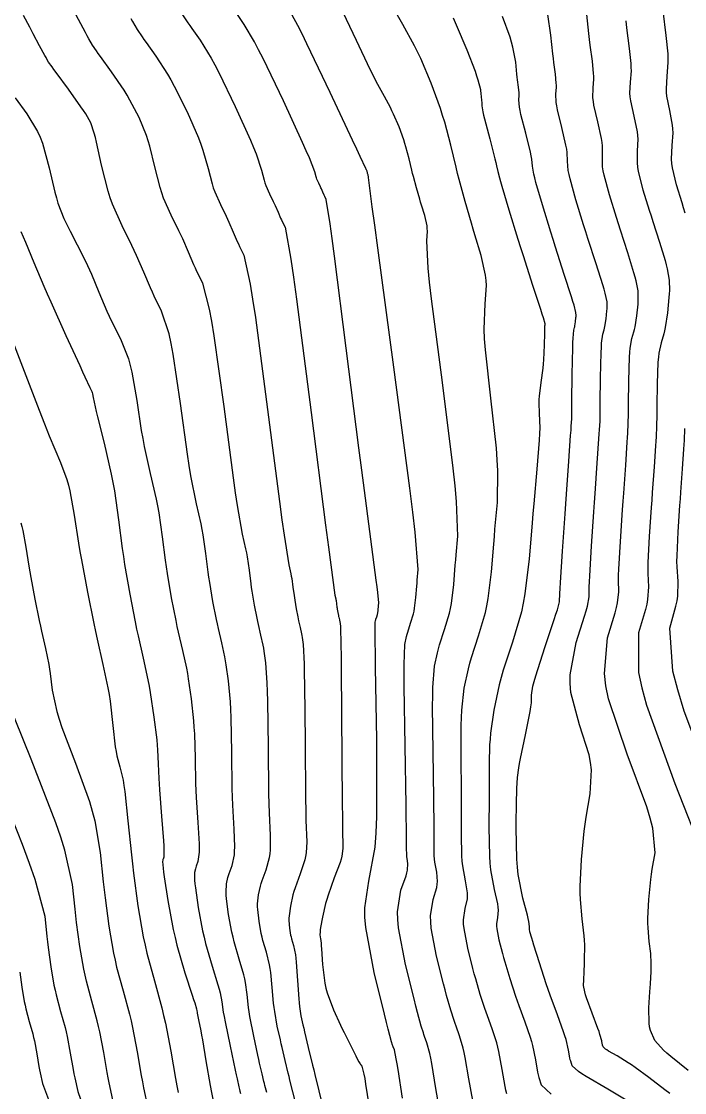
# Model space of a CAD drawing. Header units: metres. Extents: x 837117 to 838479, y 1189012 to 1191015.
# Drawn here: x 837924.45 to 837954.49, y 1189118.35 to 1189166.88 of the extents above; entities that cross this region are included whole.
import ezdxf

# ---------------------------------------------------------------- set-up
doc = ezdxf.new("R2010")
doc.units = ezdxf.units.M
doc.header["$LTSCALE"] = 0.3
doc.layers.add('COTAS 10', color=1, linetype='Continuous')
doc.layers.add('COTAS INT', color=252, linetype='Continuous')

msp = doc.modelspace()

# ---------------------------------------------------------------- linework, layer by layer
at = {"layer": 'COTAS 10'}
for points in [[(837946.442, 1189118.292), (837946.403, 1189118.455), (837946.365, 1189118.632), (837946.229, 1189119.4), (837946.08, 1189120.21), (837946.032, 1189120.414), (837945.981, 1189120.609), (837945.777, 1189121.24), (837945.56, 1189121.828), (837945.501, 1189121.996), (837945.443, 1189122.166), (837945.238, 1189122.796), (837945.029, 1189123.509), (837944.968, 1189123.732), (837944.906, 1189123.965), (837944.669, 1189124.897), (837944.503, 1189125.782), (837944.485, 1189125.986), (837944.479, 1189126.172), (837944.56, 1189126.695), (837944.659, 1189127.134), (837944.664, 1189127.267), (837944.66, 1189127.405), (837944.564, 1189127.944), (837944.441, 1189128.617), (837944.419, 1189128.838), (837944.402, 1189129.076), (837944.385, 1189130.06), (837944.393, 1189131.25), (837944.391, 1189131.616), (837944.389, 1189131.999), (837944.367, 1189133.515), (837944.37, 1189134.985), (837944.383, 1189135.339), (837944.401, 1189135.67), (837944.511, 1189136.67), (837944.697, 1189137.55), (837944.764, 1189137.805), (837944.838, 1189138.065), (837945.157, 1189139.041), (837945.468, 1189140.099), (837945.536, 1189140.41), (837945.596, 1189140.729), (837945.746, 1189141.946), (837945.846, 1189143.198), (837945.875, 1189143.538), (837945.904, 1189143.877), (837946.011, 1189145.079), (837946.033, 1189146.527), (837946.007, 1189147.021), (837945.968, 1189147.555), (837945.715, 1189149.819), (837945.467, 1189152.01), (837945.432, 1189152.498), (837945.412, 1189152.934), (837945.46, 1189154.082), (837945.518, 1189154.913), (837945.505, 1189155.15), (837945.479, 1189155.391), (837945.277, 1189156.284), (837944.993, 1189157.214), (837944.914, 1189157.477), (837944.836, 1189157.743), (837944.553, 1189158.722), (837944.281, 1189159.72), (837944.21, 1189159.997), (837944.14, 1189160.275), (837943.9, 1189161.283), (837943.626, 1189162.326), (837943.533, 1189162.627), (837943.434, 1189162.933), (837943.017, 1189164.079), (837942.538, 1189165.205), (837942.4, 1189165.499), (837942.26, 1189165.784), (837941.733, 1189166.749), (837941.262, 1189167.555)], [(837929.414, 1189167.013), (837929.49, 1189166.877), (837929.696, 1189166.522), (837929.918, 1189166.187), (837930.004, 1189166.063), (837930.101, 1189165.925), (837930.542, 1189165.312), (837931.071, 1189164.497), (837931.223, 1189164.231), (837931.378, 1189163.948), (837931.959, 1189162.783), (837932.469, 1189161.611), (837932.579, 1189161.325), (837932.676, 1189161.055), (837932.912, 1189160.216), (837933.086, 1189159.52), (837933.144, 1189159.34), (837933.206, 1189159.166), (837933.463, 1189158.583), (837933.725, 1189158.059), (837933.79, 1189157.922), (837933.852, 1189157.788), (837934.048, 1189157.336), (837934.228, 1189156.914), (837934.28, 1189156.8), (837934.332, 1189156.687), (837934.528, 1189156.29), (837934.816, 1189154.982), (837934.926, 1189154.294), (837935.05, 1189153.465), (837935.606, 1189149.299), (837936.143, 1189145.126), (837936.255, 1189144.293), (837936.35, 1189143.601), (837936.561, 1189142.267), (837936.655, 1189141.856), (837936.677, 1189141.745), (837936.696, 1189141.636), (837936.751, 1189141.252), (837936.8, 1189140.874), (837936.815, 1189140.768), (837936.832, 1189140.662), (837936.898, 1189140.274), (837936.97, 1189139.905), (837936.989, 1189139.812), (837937.009, 1189139.722), (837937.077, 1189139.426), (837937.14, 1189139.141), (837937.156, 1189139.058), (837937.171, 1189138.973), (837937.219, 1189138.648), (837937.258, 1189137.769), (837937.267, 1189137.334), (837937.276, 1189136.815), (837937.3, 1189134.252), (837937.324, 1189131.665), (837937.331, 1189131.132), (837937.34, 1189130.679), (837937.374, 1189129.704), (837937.352, 1189129.206), (837937.325, 1189129.053), (837937.288, 1189128.893), (837937.081, 1189128.261), (837936.85, 1189127.626), (837936.799, 1189127.465), (837936.753, 1189127.31), (837936.634, 1189126.801), (837936.577, 1189126.362), (837936.57, 1189126.252), (837936.567, 1189126.145), (837936.59, 1189125.8), (837936.648, 1189125.488), (837936.667, 1189125.403), (837936.688, 1189125.319), (837936.775, 1189125.02), (837936.862, 1189124.596), (837936.883, 1189124.433), (837936.903, 1189124.251), (837936.963, 1189123.429), (837937.016, 1189122.604), (837937.032, 1189122.42), (837937.049, 1189122.255), (837937.112, 1189121.822), (837937.204, 1189121.415), (837937.238, 1189121.267), (837937.276, 1189121.104), (837937.448, 1189120.39), (837937.64, 1189119.595), (837937.692, 1189119.381), (837937.744, 1189119.17), (837937.925, 1189118.431), (837938.079, 1189117.812)], [(837951.832, 1189166.905), (837951.869, 1189166.587), (837951.987, 1189165.663), (837952.058, 1189164.974), (837952.064, 1189164.803), (837952.066, 1189164.642), (837952.026, 1189164.136), (837952.005, 1189163.626), (837952.018, 1189163.463), (837952.04, 1189163.29), (837952.189, 1189162.587), (837952.338, 1189161.881), (837952.359, 1189161.707), (837952.372, 1189161.542), (837952.349, 1189161.022), (837952.341, 1189160.472), (837952.364, 1189160.287), (837952.397, 1189160.089), (837952.607, 1189159.256), (837952.892, 1189158.33), (837952.973, 1189158.073), (837953.054, 1189157.815), (837953.354, 1189156.881), (837953.607, 1189156.049), (837953.658, 1189155.855), (837953.702, 1189155.677), (837953.793, 1189155.166), (837953.804, 1189154.691), (837953.798, 1189154.535), (837953.787, 1189154.369), (837953.715, 1189153.682), (837953.611, 1189153.015), (837953.58, 1189152.861), (837953.548, 1189152.721), (837953.429, 1189152.327), (837953.326, 1189151.855), (837953.305, 1189151.665), (837953.288, 1189151.45), (837953.252, 1189150.46), (837953.24, 1189149.464), (837953.237, 1189149.244), (837953.234, 1189149.049), (837953.224, 1189148.55), (837953.202, 1189148.059), (837953.191, 1189147.869), (837953.177, 1189147.657), (837953.112, 1189146.696), (837953.031, 1189145.536), (837953.008, 1189145.198), (837952.984, 1189144.852), (837952.895, 1189143.541), (837952.832, 1189142.365), (837952.826, 1189142.105), (837952.823, 1189141.872), (837952.853, 1189141.269), (837952.82, 1189140.693), (837952.779, 1189140.478), (837952.724, 1189140.239), (837952.407, 1189139.177), (837952.411, 1189137.389), (837952.557, 1189136.692), (837952.766, 1189135.908), (837954.046, 1189132.349), (837955.389, 1189128.946)], [(837924.123, 1189152.217), (837925.258, 1189149.265), (837925.502, 1189148.645), (837925.714, 1189148.11), (837926.226, 1189146.893), (837926.51, 1189146.126), (837926.579, 1189145.875), (837926.643, 1189145.608), (837926.842, 1189144.506), (837927.038, 1189143.237), (837927.101, 1189142.865), (837927.169, 1189142.483), (837927.443, 1189141.03), (837927.733, 1189139.607), (837927.81, 1189139.245), (837927.885, 1189138.896), (837928.146, 1189137.752), (837928.368, 1189136.686), (837928.419, 1189136.386), (837928.465, 1189136.085), (837928.594, 1189134.98), (837928.703, 1189134.013), (837928.736, 1189133.798), (837928.771, 1189133.605), (837928.908, 1189133.102), (837929.054, 1189132.512), (837929.093, 1189132.266), (837929.133, 1189131.984), (837929.276, 1189130.664), (837929.432, 1189129.127), (837929.48, 1189128.708), (837929.531, 1189128.292), (837929.73, 1189126.812), (837929.973, 1189125.401), (837930.052, 1189125.029), (837930.135, 1189124.664), (837930.474, 1189123.413), (837930.813, 1189122.194), (837930.895, 1189121.849), (837930.973, 1189121.502), (837931.213, 1189120.222), (837931.427, 1189118.982), (837931.487, 1189118.66), (837931.549, 1189118.347)]]:
    msp.add_lwpolyline(points, dxfattribs=at)
at = {"layer": 'COTAS INT'}
for points in [[(837943.432, 1189117.343), (837943.222, 1189118.532), (837943.036, 1189119.668), (837942.991, 1189119.908), (837942.949, 1189120.117), (837942.822, 1189120.606), (837942.716, 1189120.893), (837942.687, 1189120.975), (837942.659, 1189121.058), (837942.559, 1189121.366), (837942.39, 1189121.985), (837942.319, 1189122.264), (837942.236, 1189122.59), (837941.848, 1189124.156), (837941.537, 1189125.81), (837941.504, 1189126.191), (837941.494, 1189126.538), (837941.645, 1189127.515), (837941.876, 1189128.163), (837941.916, 1189128.303), (837941.945, 1189128.426), (837941.961, 1189128.728), (837941.92, 1189128.952), (837941.913, 1189129.026), (837941.907, 1189129.105), (837941.902, 1189129.433), (837941.894, 1189130.362), (837941.887, 1189130.82), (837941.878, 1189131.365), (837941.828, 1189134.056), (837941.789, 1189136.744), (837941.786, 1189137.286), (837941.787, 1189137.741), (837941.822, 1189138.655), (837941.897, 1189139.011), (837941.924, 1189139.114), (837941.954, 1189139.218), (837942.083, 1189139.613), (837942.208, 1189140.04), (837942.236, 1189140.166), (837942.26, 1189140.294), (837942.321, 1189140.786), (837942.361, 1189141.291), (837942.373, 1189141.429), (837942.384, 1189141.566), (837942.428, 1189142.051), (837942.286, 1189143.749), (837942.18, 1189144.649), (837942.047, 1189145.737), (837941.325, 1189151.222), (837940.596, 1189156.618), (837940.457, 1189157.649), (837940.346, 1189158.481), (837940.172, 1189159.814), (837940.174, 1189159.84), (837940.173, 1189159.847), (837940.172, 1189159.855), (837940.166, 1189159.883), (837940.157, 1189159.912), (837940.155, 1189159.921), (837940.152, 1189159.929), (837940.143, 1189159.96), (837940.135, 1189159.991), (837940.133, 1189160), (837940.13, 1189160.009), (837940.123, 1189160.04), (837940.114, 1189160.073), (837940.111, 1189160.083), (837940.108, 1189160.092), (837940.095, 1189160.128), (837940.08, 1189160.164), (837940.076, 1189160.173), (837940.071, 1189160.182), (837940.055, 1189160.212), (837939.796, 1189160.759), (837939.639, 1189161.094), (837939.445, 1189161.508), (837938.435, 1189163.664), (837937.385, 1189165.875), (837937.165, 1189166.323), (837936.977, 1189166.701), (837936.552, 1189167.47)], [(837954.656, 1189119.354), (837953.869, 1189119.982), (837953.695, 1189120.134), (837953.541, 1189120.276), (837953.147, 1189120.714), (837952.942, 1189121.169), (837952.907, 1189121.322), (837952.883, 1189121.488), (837952.876, 1189122.188), (837952.926, 1189122.915), (837952.937, 1189123.097), (837952.948, 1189123.272), (837952.976, 1189123.837), (837952.976, 1189124.356), (837952.969, 1189124.502), (837952.958, 1189124.649), (837952.894, 1189125.19), (837952.839, 1189125.817), (837952.835, 1189126.019), (837952.835, 1189126.232), (837952.876, 1189127.105), (837952.963, 1189128.008), (837952.992, 1189128.241), (837953.024, 1189128.466), (837953.157, 1189129.218), (837953.053, 1189130.33), (837952.935, 1189130.782), (837952.777, 1189131.298), (837951.886, 1189133.683), (837951.053, 1189136.193), (837950.932, 1189136.786), (837950.859, 1189137.336), (837950.994, 1189138.956), (837951.345, 1189140.087), (837951.408, 1189140.328), (837951.457, 1189140.538), (837951.511, 1189141.039), (837951.497, 1189141.57), (837951.503, 1189141.8), (837951.513, 1189142.065), (837951.586, 1189143.323), (837951.684, 1189144.761), (837951.71, 1189145.14), (837951.736, 1189145.511), (837951.825, 1189146.784), (837951.896, 1189147.814), (837951.91, 1189148.032), (837951.921, 1189148.221), (837951.943, 1189148.661), (837951.951, 1189149.11), (837951.954, 1189149.305), (837951.957, 1189149.531), (837951.97, 1189150.601), (837952.001, 1189151.667), (837952.015, 1189151.89), (837952.031, 1189152.083), (837952.11, 1189152.518), (837952.201, 1189152.817), (837952.225, 1189152.923), (837952.248, 1189153.04), (837952.328, 1189153.547), (837952.383, 1189154.069), (837952.391, 1189154.195), (837952.395, 1189154.313), (837952.387, 1189154.674), (837952.297, 1189155.126), (837952.251, 1189155.301), (837952.195, 1189155.499), (837951.918, 1189156.394), (837951.585, 1189157.429), (837951.495, 1189157.715), (837951.406, 1189158), (837951.089, 1189159.027), (837950.851, 1189159.92), (837950.811, 1189160.121), (837950.782, 1189160.302), (837950.77, 1189160.789), (837950.774, 1189161.241), (837950.756, 1189161.401), (837950.728, 1189161.576), (837950.558, 1189162.33), (837950.387, 1189163.084), (837950.36, 1189163.258), (837950.341, 1189163.417), (837950.345, 1189163.868), (837950.377, 1189164.269), (837950.376, 1189164.396), (837950.37, 1189164.53), (837950.315, 1189165.076), (837950.221, 1189165.806), (837950.192, 1189166.057), (837950.162, 1189166.329), (837950.041, 1189167.489)], [(837935.562, 1189118.346), (837935.483, 1189118.669), (837935.46, 1189118.761), (837935.437, 1189118.854), (837935.353, 1189119.201), (837935.243, 1189119.679), (837935.204, 1189119.854), (837935.161, 1189120.049), (837934.974, 1189120.907), (837934.8, 1189121.792), (837934.764, 1189122.003), (837934.734, 1189122.2), (837934.671, 1189122.787), (837934.601, 1189123.332), (837934.566, 1189123.502), (837934.525, 1189123.681), (837934.318, 1189124.395), (837934.092, 1189125.173), (837934.038, 1189125.392), (837933.988, 1189125.613), (837933.838, 1189126.423), (837933.746, 1189127.135), (837933.732, 1189127.294), (837933.724, 1189127.436), (837933.737, 1189127.81), (837933.805, 1189128.099), (837933.831, 1189128.187), (837933.86, 1189128.278), (837933.991, 1189128.638), (837934.098, 1189129.124), (837934.111, 1189129.295), (837934.119, 1189129.482), (837934.088, 1189130.289), (837934.025, 1189131.374), (837934.012, 1189131.736), (837934.001, 1189132.124), (837933.977, 1189133.751), (837933.948, 1189135.346), (837933.935, 1189135.714), (837933.918, 1189136.051), (837933.838, 1189137.004), (837933.731, 1189137.723), (837933.697, 1189137.912), (837933.663, 1189138.097), (837933.523, 1189138.728), (837933.372, 1189139.383), (837933.329, 1189139.583), (837933.286, 1189139.79), (837933.127, 1189140.606), (837932.98, 1189141.466), (837932.943, 1189141.702), (837932.909, 1189141.936), (837932.802, 1189142.774), (837932.68, 1189143.625), (837932.636, 1189143.867), (837932.588, 1189144.112), (837932.381, 1189145.024), (837932.126, 1189146.287), (837932.049, 1189146.755), (837931.969, 1189147.273), (837931.656, 1189149.57), (837931.323, 1189151.812), (837931.23, 1189152.297), (837931.137, 1189152.721), (837930.8, 1189153.762), (837930.47, 1189154.43), (837930.382, 1189154.619), (837930.295, 1189154.811), (837929.992, 1189155.52), (837929.662, 1189156.281), (837929.558, 1189156.505), (837929.448, 1189156.736), (837929.008, 1189157.617), (837928.576, 1189158.598), (837928.472, 1189158.891), (837928.375, 1189159.193), (837928.082, 1189160.363), (837927.856, 1189161.407), (837927.802, 1189161.63), (837927.751, 1189161.824), (837927.599, 1189162.286), (837927.364, 1189162.689), (837927.261, 1189162.845), (837927.142, 1189163.02), (837926.578, 1189163.815), (837926.032, 1189164.563), (837925.926, 1189164.708), (837925.839, 1189164.828), (837925.685, 1189165.037), (837925.605, 1189165.173), (837925.565, 1189165.245), (837925.517, 1189165.333), (837925.277, 1189165.779), (837924.987, 1189166.322), (837924.827, 1189166.621), (837924.539, 1189167.159)], [(837936.881, 1189117.857), (837936.743, 1189118.388), (837936.613, 1189118.919), (837936.576, 1189119.071), (837936.539, 1189119.224), (837936.4, 1189119.796), (837936.26, 1189120.392), (837936.221, 1189120.561), (837936.182, 1189120.732), (837936.043, 1189121.364), (837935.924, 1189122.024), (837935.898, 1189122.211), (837935.875, 1189122.402), (837935.817, 1189123.108), (837935.752, 1189123.792), (837935.725, 1189123.968), (837935.693, 1189124.138), (837935.546, 1189124.707), (837935.39, 1189125.246), (837935.352, 1189125.398), (837935.318, 1189125.551), (837935.214, 1189126.112), (837935.157, 1189126.64), (837935.151, 1189126.773), (837935.151, 1189126.899), (837935.186, 1189127.306), (837935.279, 1189127.704), (837935.315, 1189127.826), (837935.355, 1189127.952), (837935.536, 1189128.449), (837935.693, 1189129.008), (837935.718, 1189129.174), (837935.735, 1189129.344), (837935.731, 1189129.997), (837935.682, 1189131.026), (837935.672, 1189131.434), (837935.662, 1189131.894), (837935.639, 1189134.001), (837935.612, 1189136.081), (837935.601, 1189136.524), (837935.588, 1189136.91), (837935.529, 1189137.826), (837935.451, 1189138.348), (837935.427, 1189138.485), (837935.401, 1189138.619), (837935.3, 1189139.077), (837935.19, 1189139.553), (837935.159, 1189139.697), (837935.128, 1189139.848), (837935.013, 1189140.44), (837934.906, 1189141.064), (837934.879, 1189141.235), (837934.854, 1189141.405), (837934.777, 1189142.013), (837934.688, 1189142.63), (837934.656, 1189142.806), (837934.622, 1189142.984), (837934.471, 1189143.646), (837934.238, 1189144.944), (837934.152, 1189145.524), (837934.056, 1189146.199), (837933.631, 1189149.434), (837933.186, 1189152.639), (837933.078, 1189153.295), (837932.977, 1189153.852), (837932.664, 1189155.026), (837932.401, 1189155.559), (837932.331, 1189155.71), (837932.261, 1189155.862), (837932.02, 1189156.428), (837931.757, 1189157.035), (837931.674, 1189157.214), (837931.587, 1189157.397), (837931.235, 1189158.1), (837930.891, 1189158.882), (837930.808, 1189159.116), (837930.731, 1189159.357), (837930.497, 1189160.29), (837930.266, 1189161.231), (837930.191, 1189161.477), (837930.11, 1189161.718), (837929.779, 1189162.535), (837929.368, 1189163.323), (837929.237, 1189163.545), (837929.099, 1189163.769), (837928.539, 1189164.592), (837928.036, 1189165.287), (837927.933, 1189165.43), (837927.847, 1189165.551), (837927.668, 1189165.812), (837927.509, 1189166.093), (837927.436, 1189166.228), (837927.35, 1189166.386), (837926.932, 1189167.163)], [(837931.724, 1189167.233), (837931.989, 1189166.823), (837932.075, 1189166.696), (837932.167, 1189166.562), (837932.546, 1189166.031), (837933.043, 1189165.224), (837933.209, 1189164.917), (837933.388, 1189164.574), (837934.139, 1189163.031), (837934.828, 1189161.505), (837934.968, 1189161.173), (837935.085, 1189160.879), (837935.327, 1189160.142), (837935.442, 1189159.684), (837935.48, 1189159.565), (837935.521, 1189159.45), (837935.69, 1189159.066), (837935.863, 1189158.72), (837935.906, 1189158.63), (837935.946, 1189158.542), (837936.076, 1189158.243), (837936.195, 1189157.965), (837936.229, 1189157.89), (837936.263, 1189157.816), (837936.393, 1189157.554), (837936.656, 1189156.112), (837936.774, 1189155.293), (837936.913, 1189154.292), (837937.58, 1189149.163), (837938.23, 1189144.052), (837938.357, 1189143.063), (837938.462, 1189142.258), (837938.652, 1189140.889), (837938.688, 1189140.728), (837938.697, 1189140.684), (837938.705, 1189140.641), (837938.726, 1189140.491), (837938.745, 1189140.343), (837938.751, 1189140.301), (837938.758, 1189140.259), (837938.784, 1189140.107), (837938.812, 1189139.963), (837938.82, 1189139.926), (837938.827, 1189139.891), (837938.854, 1189139.775), (837938.879, 1189139.663), (837938.885, 1189139.631), (837938.891, 1189139.597), (837938.91, 1189139.47), (837938.928, 1189138.628), (837938.934, 1189138.144), (837938.94, 1189137.55), (837938.985, 1189131.435), (837938.991, 1189130.83), (837938.997, 1189130.331), (837939.017, 1189129.412), (837938.968, 1189129.068), (837938.931, 1189128.932), (837938.884, 1189128.778), (837938.626, 1189128.073), (837938.345, 1189127.301), (837938.283, 1189127.104), (837938.227, 1189126.915), (837938.083, 1189126.296), (837938.003, 1189125.826), (837937.989, 1189125.73), (837937.978, 1189125.65), (837937.966, 1189125.488), (837937.978, 1189125.426), (837937.981, 1189125.409), (837937.986, 1189125.392), (837938.003, 1189125.332), (837938.027, 1189125.115), (837938.036, 1189124.999), (837938.046, 1189124.859), (837938.087, 1189124.15), (837938.191, 1189123.309), (837938.24, 1189123.084), (837938.298, 1189122.864), (837938.582, 1189122.098), (837938.905, 1189121.406), (837938.988, 1189121.232), (837939.069, 1189121.066), (837939.337, 1189120.526), (837939.55, 1189120.109), (837939.596, 1189120.02), (837939.636, 1189119.941), (837939.734, 1189119.75), (837939.793, 1189119.647), (837939.808, 1189119.623), (837939.823, 1189119.602), (837939.875, 1189119.542), (837939.963, 1189119.188), (837940.001, 1189118.981), (837940.045, 1189118.727), (837940.253, 1189117.413)], [(837941.719, 1189118.099), (837941.514, 1189119.397), (837941.471, 1189119.656), (837941.433, 1189119.872), (837941.345, 1189120.289), (837941.294, 1189120.426), (837941.28, 1189120.465), (837941.267, 1189120.504), (837941.219, 1189120.651), (837941.071, 1189121.223), (837940.994, 1189121.53), (837940.901, 1189121.903), (837940.437, 1189123.786), (837940.055, 1189125.824), (837940.014, 1189126.293), (837940.001, 1189126.721), (837940.188, 1189127.925), (837940.47, 1189129.476), (837940.517, 1189130.123), (837940.55, 1189130.864), (837940.559, 1189134.326), (837940.498, 1189137.623), (837940.488, 1189138.26), (837940.481, 1189138.777), (837940.477, 1189139.648), (837940.497, 1189139.741), (837940.504, 1189139.768), (837940.512, 1189139.795), (837940.546, 1189139.899), (837940.579, 1189140.01), (837940.586, 1189140.043), (837940.592, 1189140.077), (837940.608, 1189140.206), (837940.625, 1189140.41), (837940.636, 1189140.537), (837940.596, 1189141.007), (837940.566, 1189141.258), (837940.528, 1189141.563), (837939.993, 1189145.623), (837939.874, 1189146.548), (837939.742, 1189147.57), (837939.169, 1189152.082), (837938.634, 1189156.249), (837938.526, 1189157.055), (837938.436, 1189157.71), (837938.257, 1189158.818), (837938.194, 1189158.945), (837938.178, 1189158.981), (837938.161, 1189159.017), (837938.104, 1189159.151), (837938.041, 1189159.295), (837938.022, 1189159.338), (837938.001, 1189159.382), (837937.917, 1189159.549), (837937.836, 1189159.734), (837937.816, 1189159.79), (837937.797, 1189159.847), (837937.742, 1189160.069), (837937.495, 1189160.703), (837937.356, 1189161.02), (837937.187, 1189161.399), (837936.319, 1189163.279), (837935.398, 1189165.199), (837935.195, 1189165.603), (837935.015, 1189165.952), (837934.549, 1189166.751), (837934.233, 1189167.2)], [(837944.898, 1189117.988), (837944.726, 1189118.966), (837944.558, 1189119.939), (837944.512, 1189120.161), (837944.465, 1189120.363), (837944.3, 1189120.923), (837944.138, 1189121.361), (837944.094, 1189121.485), (837944.051, 1189121.612), (837943.899, 1189122.081), (837943.71, 1189122.747), (837943.643, 1189122.998), (837943.571, 1189123.278), (837943.258, 1189124.527), (837943.02, 1189125.796), (837942.994, 1189126.088), (837942.986, 1189126.355), (837943.103, 1189127.105), (837943.268, 1189127.649), (837943.29, 1189127.785), (837943.302, 1189127.916), (837943.263, 1189128.336), (837943.181, 1189128.785), (837943.166, 1189128.932), (837943.155, 1189129.09), (837943.143, 1189129.747), (837943.143, 1189130.806), (837943.139, 1189131.218), (837943.133, 1189131.682), (837943.097, 1189133.786), (837943.079, 1189135.865), (837943.084, 1189136.313), (837943.094, 1189136.705), (837943.166, 1189137.663), (837943.297, 1189138.281), (837943.344, 1189138.459), (837943.396, 1189138.641), (837943.62, 1189139.327), (837943.838, 1189140.07), (837943.886, 1189140.288), (837943.928, 1189140.512), (837944.033, 1189141.366), (837944.104, 1189142.244), (837944.124, 1189142.484), (837944.144, 1189142.721), (837944.22, 1189143.565), (837944.159, 1189145.138), (837944.094, 1189145.835), (837944.007, 1189146.646), (837943.52, 1189150.52), (837943.032, 1189154.314), (837942.945, 1189155.074), (837942.879, 1189155.707), (837942.816, 1189156.948), (837942.846, 1189157.376), (837942.839, 1189157.499), (837942.826, 1189157.623), (837942.722, 1189158.084), (837942.575, 1189158.563), (837942.534, 1189158.699), (837942.494, 1189158.836), (837942.348, 1189159.341), (837942.208, 1189159.855), (837942.171, 1189159.999), (837942.135, 1189160.142), (837942.012, 1189160.662), (837941.87, 1189161.2), (837941.822, 1189161.355), (837941.771, 1189161.512), (837941.556, 1189162.103), (837941.309, 1189162.684), (837941.238, 1189162.836), (837941.166, 1189162.983), (837940.894, 1189163.481), (837940.529, 1189164.157), (837940.398, 1189164.417), (837940.254, 1189164.709), (837939.627, 1189166.024), (837939.029, 1189167.282)], [(837944.004, 1189167.04), (837944.151, 1189166.73), (837944.635, 1189165.598), (837945.001, 1189164.63), (837945.073, 1189164.423), (837945.132, 1189164.242), (837945.242, 1189163.805), (837945.266, 1189163.569), (837945.273, 1189163.513), (837945.279, 1189163.462), (837945.298, 1189163.313), (837945.309, 1189163.201), (837945.31, 1189163.174), (837945.31, 1189163.148), (837945.304, 1189163.066), (837945.352, 1189162.791), (837945.386, 1189162.643), (837945.43, 1189162.464), (837945.665, 1189161.56), (837945.9, 1189160.66), (837945.944, 1189160.485), (837945.98, 1189160.341), (837946.031, 1189160.089), (837946.104, 1189159.794), (837946.153, 1189159.624), (837946.213, 1189159.415), (837946.536, 1189158.34), (837946.945, 1189157.01), (837947.06, 1189156.641), (837947.177, 1189156.271), (837947.608, 1189154.931), (837947.96, 1189153.848), (837948.027, 1189153.64), (837948.081, 1189153.472), (837948.168, 1189153.196), (837948.168, 1189153.167), (837948.165, 1189153.141), (837948.161, 1189153.116), (837948.16, 1189153.11), (837948.159, 1189153.105), (837948.154, 1189153.09), (837948.149, 1189152.95), (837948.147, 1189152.865), (837948.146, 1189152.76), (837948.138, 1189152.217), (837948.109, 1189151.547), (837948.094, 1189151.362), (837948.075, 1189151.178), (837947.981, 1189150.517), (837947.9, 1189149.902), (837947.889, 1189149.747), (837947.884, 1189149.599), (837947.909, 1189149.117), (837947.929, 1189148.463), (837947.921, 1189148.206), (837947.906, 1189147.916), (837947.803, 1189146.592), (837947.664, 1189145.032), (837947.626, 1189144.593), (837947.589, 1189144.151), (837947.458, 1189142.526), (837947.263, 1189140.946), (837947.186, 1189140.532), (837947.098, 1189140.129), (837946.694, 1189138.755), (837946.279, 1189137.488), (837946.184, 1189137.151), (837946.097, 1189136.82), (837945.855, 1189135.678), (837945.708, 1189134.634), (837945.681, 1189134.365), (837945.66, 1189134.106), (837945.636, 1189133.245), (837945.644, 1189132.316), (837945.644, 1189132.015), (837945.642, 1189131.694), (837945.627, 1189130.373), (837945.649, 1189129.061), (837945.672, 1189128.745), (837945.701, 1189128.449), (837945.866, 1189127.553), (837946.017, 1189126.894), (837946.038, 1189126.749), (837946.05, 1189126.619), (837946.018, 1189126.285), (837945.972, 1189125.989), (837945.975, 1189125.884), (837945.985, 1189125.768), (837946.079, 1189125.267), (837946.24, 1189124.653), (837946.293, 1189124.466), (837946.349, 1189124.272), (837946.578, 1189123.511), (837946.835, 1189122.719), (837946.908, 1189122.506), (837946.982, 1189122.296), (837947.255, 1189121.558), (837947.498, 1189120.855), (837947.552, 1189120.666), (837947.601, 1189120.481), (837947.733, 1189119.833), (837947.831, 1189119.276), (837947.859, 1189119.147), (837947.887, 1189119.03), (837947.992, 1189118.698), (837948.455, 1189118.28)], [(837952.298, 1189117.728), (837951.011, 1189118.51), (837950.036, 1189119.073), (837949.844, 1189119.195), (837949.686, 1189119.301), (837949.398, 1189119.56), (837949.333, 1189119.767), (837949.315, 1189119.84), (837949.298, 1189119.92), (837949.237, 1189120.267), (837949.123, 1189120.752), (837949.072, 1189120.919), (837949.014, 1189121.1), (837948.732, 1189121.875), (837948.404, 1189122.764), (837948.315, 1189123.017), (837948.227, 1189123.273), (837947.918, 1189124.226), (837947.668, 1189125.034), (837947.618, 1189125.2), (837947.575, 1189125.34), (837947.49, 1189125.637), (837947.468, 1189125.754), (837947.465, 1189125.781), (837947.465, 1189125.806), (837947.475, 1189125.875), (837947.441, 1189126.105), (837947.412, 1189126.231), (837947.374, 1189126.384), (837947.167, 1189127.161), (837946.961, 1189128.23), (837946.924, 1189128.566), (837946.895, 1189128.921), (837946.863, 1189130.349), (837946.886, 1189131.637), (837946.892, 1189131.904), (837946.898, 1189132.131), (837946.917, 1189132.627), (837946.985, 1189133.07), (837947.021, 1189133.264), (837947.065, 1189133.49), (837947.286, 1189134.563), (837947.493, 1189135.613), (837947.529, 1189135.825), (837947.554, 1189136.002), (837947.565, 1189136.353), (837947.626, 1189136.762), (837947.683, 1189136.974), (837947.757, 1189137.23), (837948.168, 1189138.513), (837948.587, 1189139.782), (837948.667, 1189140.029), (837948.73, 1189140.23), (837948.827, 1189140.579), (837948.844, 1189140.965), (837948.858, 1189141.189), (837948.875, 1189141.465), (837948.969, 1189142.887), (837949.084, 1189144.579), (837949.115, 1189145.025), (837949.145, 1189145.462), (837949.25, 1189146.96), (837949.332, 1189148.128), (837949.348, 1189148.357), (837949.36, 1189148.544), (837949.382, 1189148.882), (837949.387, 1189149.232), (837949.389, 1189149.427), (837949.392, 1189149.666), (837949.406, 1189150.882), (837949.427, 1189152.101), (837949.434, 1189152.341), (837949.442, 1189152.538), (837949.473, 1189152.9), (837949.506, 1189153.009), (837949.515, 1189153.048), (837949.524, 1189153.091), (837949.553, 1189153.276), (837949.573, 1189153.467), (837949.576, 1189153.513), (837949.577, 1189153.557), (837949.574, 1189153.689), (837949.486, 1189154.023), (837949.435, 1189154.194), (837949.371, 1189154.398), (837949.044, 1189155.419), (837948.647, 1189156.657), (837948.539, 1189156.999), (837948.432, 1189157.34), (837948.053, 1189158.569), (837947.759, 1189159.583), (837947.705, 1189159.789), (837947.663, 1189159.963), (837947.611, 1189160.322), (837947.578, 1189160.641), (837947.548, 1189160.79), (837947.509, 1189160.965), (837947.296, 1189161.816), (837947.082, 1189162.671), (837947.044, 1189162.848), (837947.015, 1189163), (837946.984, 1189163.333), (837946.999, 1189163.521), (837946.999, 1189163.581), (837946.996, 1189163.644), (837946.97, 1189163.9), (837946.926, 1189164.243), (837946.913, 1189164.361), (837946.898, 1189164.489), (837946.841, 1189165.033), (837946.713, 1189165.723), (837946.655, 1189165.942), (837946.585, 1189166.174), (837946.25, 1189167.113)], [(837953.821, 1189118.309), (837953.596, 1189118.481), (837952.871, 1189119.036), (837952.253, 1189119.493), (837952.094, 1189119.602), (837951.942, 1189119.704), (837951.436, 1189120.011), (837951.053, 1189120.232), (837950.978, 1189120.28), (837950.916, 1189120.322), (837950.803, 1189120.423), (837950.778, 1189120.504), (837950.771, 1189120.533), (837950.764, 1189120.564), (837950.74, 1189120.7), (837950.659, 1189120.985), (837950.616, 1189121.11), (837950.565, 1189121.255), (837950.305, 1189121.947), (837950.051, 1189122.639), (837950.004, 1189122.784), (837949.967, 1189122.91), (837949.913, 1189123.195), (837949.928, 1189123.46), (837949.934, 1189123.573), (837949.94, 1189123.702), (837949.966, 1189124.313), (837949.967, 1189125.044), (837949.956, 1189125.25), (837949.941, 1189125.457), (837949.851, 1189126.219), (837949.774, 1189127.101), (837949.768, 1189127.385), (837949.768, 1189127.686), (837949.825, 1189128.915), (837949.947, 1189130.187), (837949.989, 1189130.515), (837950.033, 1189130.832), (837950.222, 1189131.89), (837950.273, 1189132.971), (837950.232, 1189133.304), (837950.166, 1189133.65), (837949.726, 1189135.018), (837949.339, 1189136.477), (837949.307, 1189136.88), (837949.308, 1189137.283), (837949.581, 1189138.735), (837949.966, 1189139.935), (837950.038, 1189140.179), (837950.094, 1189140.384), (837950.169, 1189140.809), (837950.171, 1189141.267), (837950.18, 1189141.495), (837950.194, 1189141.765), (837950.277, 1189143.105), (837950.384, 1189144.67), (837950.412, 1189145.083), (837950.44, 1189145.487), (837950.537, 1189146.872), (837950.614, 1189147.971), (837950.629, 1189148.194), (837950.641, 1189148.383), (837950.663, 1189148.771), (837950.669, 1189149.171), (837950.672, 1189149.366), (837950.675, 1189149.598), (837950.688, 1189150.741), (837950.714, 1189151.884), (837950.725, 1189152.116), (837950.736, 1189152.311), (837950.792, 1189152.709), (837950.854, 1189152.913), (837950.87, 1189152.986), (837950.886, 1189153.065), (837950.94, 1189153.412), (837950.978, 1189153.768), (837950.983, 1189153.854), (837950.986, 1189153.935), (837950.98, 1189154.181), (837950.892, 1189154.574), (837950.843, 1189154.747), (837950.783, 1189154.948), (837950.481, 1189155.906), (837950.116, 1189157.043), (837950.017, 1189157.357), (837949.919, 1189157.67), (837949.571, 1189158.798), (837949.305, 1189159.752), (837949.258, 1189159.955), (837949.223, 1189160.133), (837949.19, 1189160.556), (837949.176, 1189160.941), (837949.152, 1189161.096), (837949.119, 1189161.271), (837948.927, 1189162.073), (837948.735, 1189162.877), (837948.702, 1189163.053), (837948.678, 1189163.209), (837948.665, 1189163.601), (837948.688, 1189163.895), (837948.687, 1189163.989), (837948.683, 1189164.087), (837948.642, 1189164.488), (837948.574, 1189165.024), (837948.552, 1189165.209), (837948.53, 1189165.409), (837948.441, 1189166.261), (837948.295, 1189167.204)], [(837954.524, 1189158.201), (837954.451, 1189158.431), (837954.379, 1189158.66), (837954.125, 1189159.485), (837953.943, 1189160.257), (837953.917, 1189160.453), (837953.901, 1189160.641), (837953.929, 1189161.255), (837953.971, 1189161.842), (837953.963, 1189162.012), (837953.947, 1189162.186), (837953.82, 1189162.843), (837953.692, 1189163.497), (837953.676, 1189163.668), (837953.668, 1189163.835), (837953.706, 1189164.403), (837953.755, 1189165.016), (837953.753, 1189165.211), (837953.745, 1189165.417), (837953.659, 1189166.251), (837953.516, 1189167.368)], [(837924.173, 1189163.417), (837924.695, 1189162.703), (837925.184, 1189161.902), (837925.298, 1189161.644), (837925.404, 1189161.37), (837925.709, 1189160.249), (837925.962, 1189159.152), (837926.034, 1189158.893), (837926.107, 1189158.653), (837926.38, 1189157.951), (837926.665, 1189157.374), (837926.745, 1189157.214), (837926.826, 1189157.053), (837927.125, 1189156.469), (837927.438, 1189155.828), (837927.528, 1189155.631), (837927.62, 1189155.425), (837927.964, 1189154.612), (837928.328, 1189153.759), (837928.433, 1189153.529), (837928.539, 1189153.301), (837928.936, 1189152.498), (837929.298, 1189151.591), (837929.382, 1189151.298), (837929.459, 1189150.986), (837929.681, 1189149.705), (837929.882, 1189148.347), (837929.946, 1189147.985), (837930.014, 1189147.63), (837930.29, 1189146.402), (837930.555, 1189145.241), (837930.616, 1189144.928), (837930.671, 1189144.619), (837930.827, 1189143.535), (837930.964, 1189142.468), (837931.007, 1189142.169), (837931.054, 1189141.869), (837931.242, 1189140.772), (837931.444, 1189139.733), (837931.499, 1189139.469), (837931.553, 1189139.214), (837931.747, 1189138.38), (837931.924, 1189137.575), (837931.968, 1189137.34), (837932.011, 1189137.099), (837932.148, 1189136.183), (837932.248, 1189135.192), (837932.268, 1189134.904), (837932.285, 1189134.611), (837932.315, 1189133.501), (837932.339, 1189132.354), (837932.352, 1189132.037), (837932.367, 1189131.721), (837932.444, 1189130.581), (837932.502, 1189129.619), (837932.505, 1189129.415), (837932.502, 1189129.239), (837932.445, 1189128.826), (837932.365, 1189128.604), (837932.347, 1189128.547), (837932.331, 1189128.493), (837932.289, 1189128.315), (837932.298, 1189127.973), (837932.314, 1189127.815), (837932.335, 1189127.63), (837932.461, 1189126.735), (837932.658, 1189125.675), (837932.723, 1189125.387), (837932.794, 1189125.1), (837933.089, 1189124.082), (837933.356, 1189123.224), (837933.408, 1189123.037), (837933.45, 1189122.873), (837933.526, 1189122.466), (837933.593, 1189121.997), (837933.63, 1189121.795), (837933.675, 1189121.56), (837933.905, 1189120.45), (837934.139, 1189119.366), (837934.186, 1189119.148), (837934.226, 1189118.966), (837934.306, 1189118.607), (837934.336, 1189118.484), (837934.352, 1189118.418), (837934.38, 1189118.303)], [(837924.425, 1189157.358), (837924.532, 1189157.119), (837924.639, 1189156.876), (837925.021, 1189155.967), (837925.473, 1189154.893), (837925.624, 1189154.545), (837925.787, 1189154.176), (837926.467, 1189152.659), (837927.093, 1189151.288), (837927.22, 1189151.011), (837927.328, 1189150.777), (837927.554, 1189150.301), (837927.637, 1189150.116), (837927.655, 1189150.066), (837927.67, 1189150.016), (837927.706, 1189149.841), (837927.795, 1189149.42), (837927.844, 1189149.216), (837927.902, 1189148.974), (837928.2, 1189147.78), (837928.522, 1189146.369), (837928.596, 1189145.989), (837928.663, 1189145.613), (837928.852, 1189144.297), (837929.018, 1189142.999), (837929.071, 1189142.636), (837929.128, 1189142.271), (837929.356, 1189140.939), (837929.602, 1189139.676), (837929.669, 1189139.354), (837929.735, 1189139.045), (837929.97, 1189138.031), (837930.185, 1189137.053), (837930.239, 1189136.767), (837930.291, 1189136.474), (837930.457, 1189135.361), (837930.579, 1189134.333), (837930.602, 1189134.095), (837930.621, 1189133.876), (837930.653, 1189133.25), (837930.678, 1189132.584), (837930.692, 1189132.339), (837930.71, 1189132.069), (837930.801, 1189130.873), (837930.885, 1189129.757), (837930.898, 1189129.536), (837930.907, 1189129.354), (837930.9, 1189129.014), (837930.87, 1189128.93), (837930.863, 1189128.908), (837930.857, 1189128.887), (837930.841, 1189128.82), (837930.872, 1189128.51), (837930.895, 1189128.337), (837930.925, 1189128.125), (837931.085, 1189127.047), (837931.328, 1189125.738), (837931.409, 1189125.381), (837931.496, 1189125.027), (837931.861, 1189123.77), (837932.187, 1189122.766), (837932.249, 1189122.572), (837932.3, 1189122.414), (837932.38, 1189122.145), (837932.397, 1189122.049), (837932.406, 1189122), (837932.418, 1189121.942), (837932.48, 1189121.649), (837932.577, 1189121.145), (837932.61, 1189120.954), (837932.647, 1189120.74), (837932.805, 1189119.781), (837933, 1189118.67), (837933.06, 1189118.36), (837933.122, 1189118.051)], [(837956.207, 1189131.014), (837954.479, 1189135.624), (837954.182, 1189136.598), (837953.962, 1189137.442), (837953.821, 1189139.398), (837954.103, 1189140.391), (837954.15, 1189140.627), (837954.184, 1189140.847), (837954.195, 1189141.499), (837954.15, 1189142.175), (837954.148, 1189142.41), (837954.152, 1189142.665), (837954.203, 1189143.759), (837954.284, 1189144.943), (837954.305, 1189145.255), (837954.327, 1189145.561), (837954.4, 1189146.608), (837954.459, 1189147.5), (837954.472, 1189147.707), (837954.482, 1189147.897), (837954.505, 1189148.439)], [(837924.43, 1189144.169), (837924.477, 1189143.998), (837924.521, 1189143.816), (837924.656, 1189143.066), (837924.79, 1189142.203), (837924.833, 1189141.949), (837924.878, 1189141.69), (837925.065, 1189140.701), (837925.262, 1189139.733), (837925.315, 1189139.486), (837925.366, 1189139.249), (837925.543, 1189138.47), (837925.694, 1189137.745), (837925.729, 1189137.541), (837925.76, 1189137.336), (837925.848, 1189136.584), (837926.051, 1189135.614), (837926.155, 1189135.272), (837926.279, 1189134.897), (837926.9, 1189133.276), (837927.532, 1189131.541), (837927.663, 1189131.094), (837927.775, 1189130.662), (837928.022, 1189129.222), (837928.157, 1189127.893), (837928.198, 1189127.53), (837928.242, 1189127.17), (837928.414, 1189125.891), (837928.625, 1189124.671), (837928.693, 1189124.349), (837928.764, 1189124.034), (837929.058, 1189122.952), (837929.351, 1189121.897), (837929.422, 1189121.599), (837929.489, 1189121.299), (837929.697, 1189120.192), (837929.881, 1189119.119), (837929.934, 1189118.841), (837929.987, 1189118.57), (837930.185, 1189117.659)], [(837928.593, 1189118.025), (837928.426, 1189118.794), (837928.381, 1189119.022), (837928.336, 1189119.257), (837928.18, 1189120.162), (837928.005, 1189121.096), (837927.949, 1189121.349), (837927.888, 1189121.601), (837927.642, 1189122.49), (837927.394, 1189123.403), (837927.333, 1189123.669), (837927.276, 1189123.941), (837927.098, 1189124.97), (837926.953, 1189126.049), (837926.916, 1189126.353), (837926.881, 1189126.659), (837926.767, 1189127.78), (837926.417, 1189129.34), (837926.232, 1189129.922), (837926.01, 1189130.569), (837924.892, 1189133.451), (837923.787, 1189136.189)], [(837922.884, 1189133.625), (837924.488, 1189129.598), (837924.802, 1189128.75), (837925.059, 1189128.017), (837925.513, 1189126.338), (837925.606, 1189125.424), (837925.634, 1189125.175), (837925.664, 1189124.928), (837925.783, 1189124.048), (837925.927, 1189123.21), (837925.974, 1189122.989), (837926.023, 1189122.772), (837926.225, 1189122.029), (837926.426, 1189121.304), (837926.475, 1189121.099), (837926.521, 1189120.893), (837926.664, 1189120.132), (837926.791, 1189119.395), (837926.827, 1189119.203), (837926.864, 1189119.017), (837927, 1189118.391), (837927.38, 1189117.315)], [(837924.375, 1189123.807), (837924.467, 1189123.127), (837924.579, 1189122.48), (837924.615, 1189122.309), (837924.653, 1189122.141), (837924.809, 1189121.567), (837924.964, 1189121.007), (837925.002, 1189120.849), (837925.038, 1189120.689), (837925.148, 1189120.102), (837925.246, 1189119.532), (837925.274, 1189119.385), (837925.302, 1189119.241), (837925.407, 1189118.757), (837925.813, 1189117.674)]]:
    msp.add_lwpolyline(points, dxfattribs=at)

doc.saveas('drawing.dxf')
